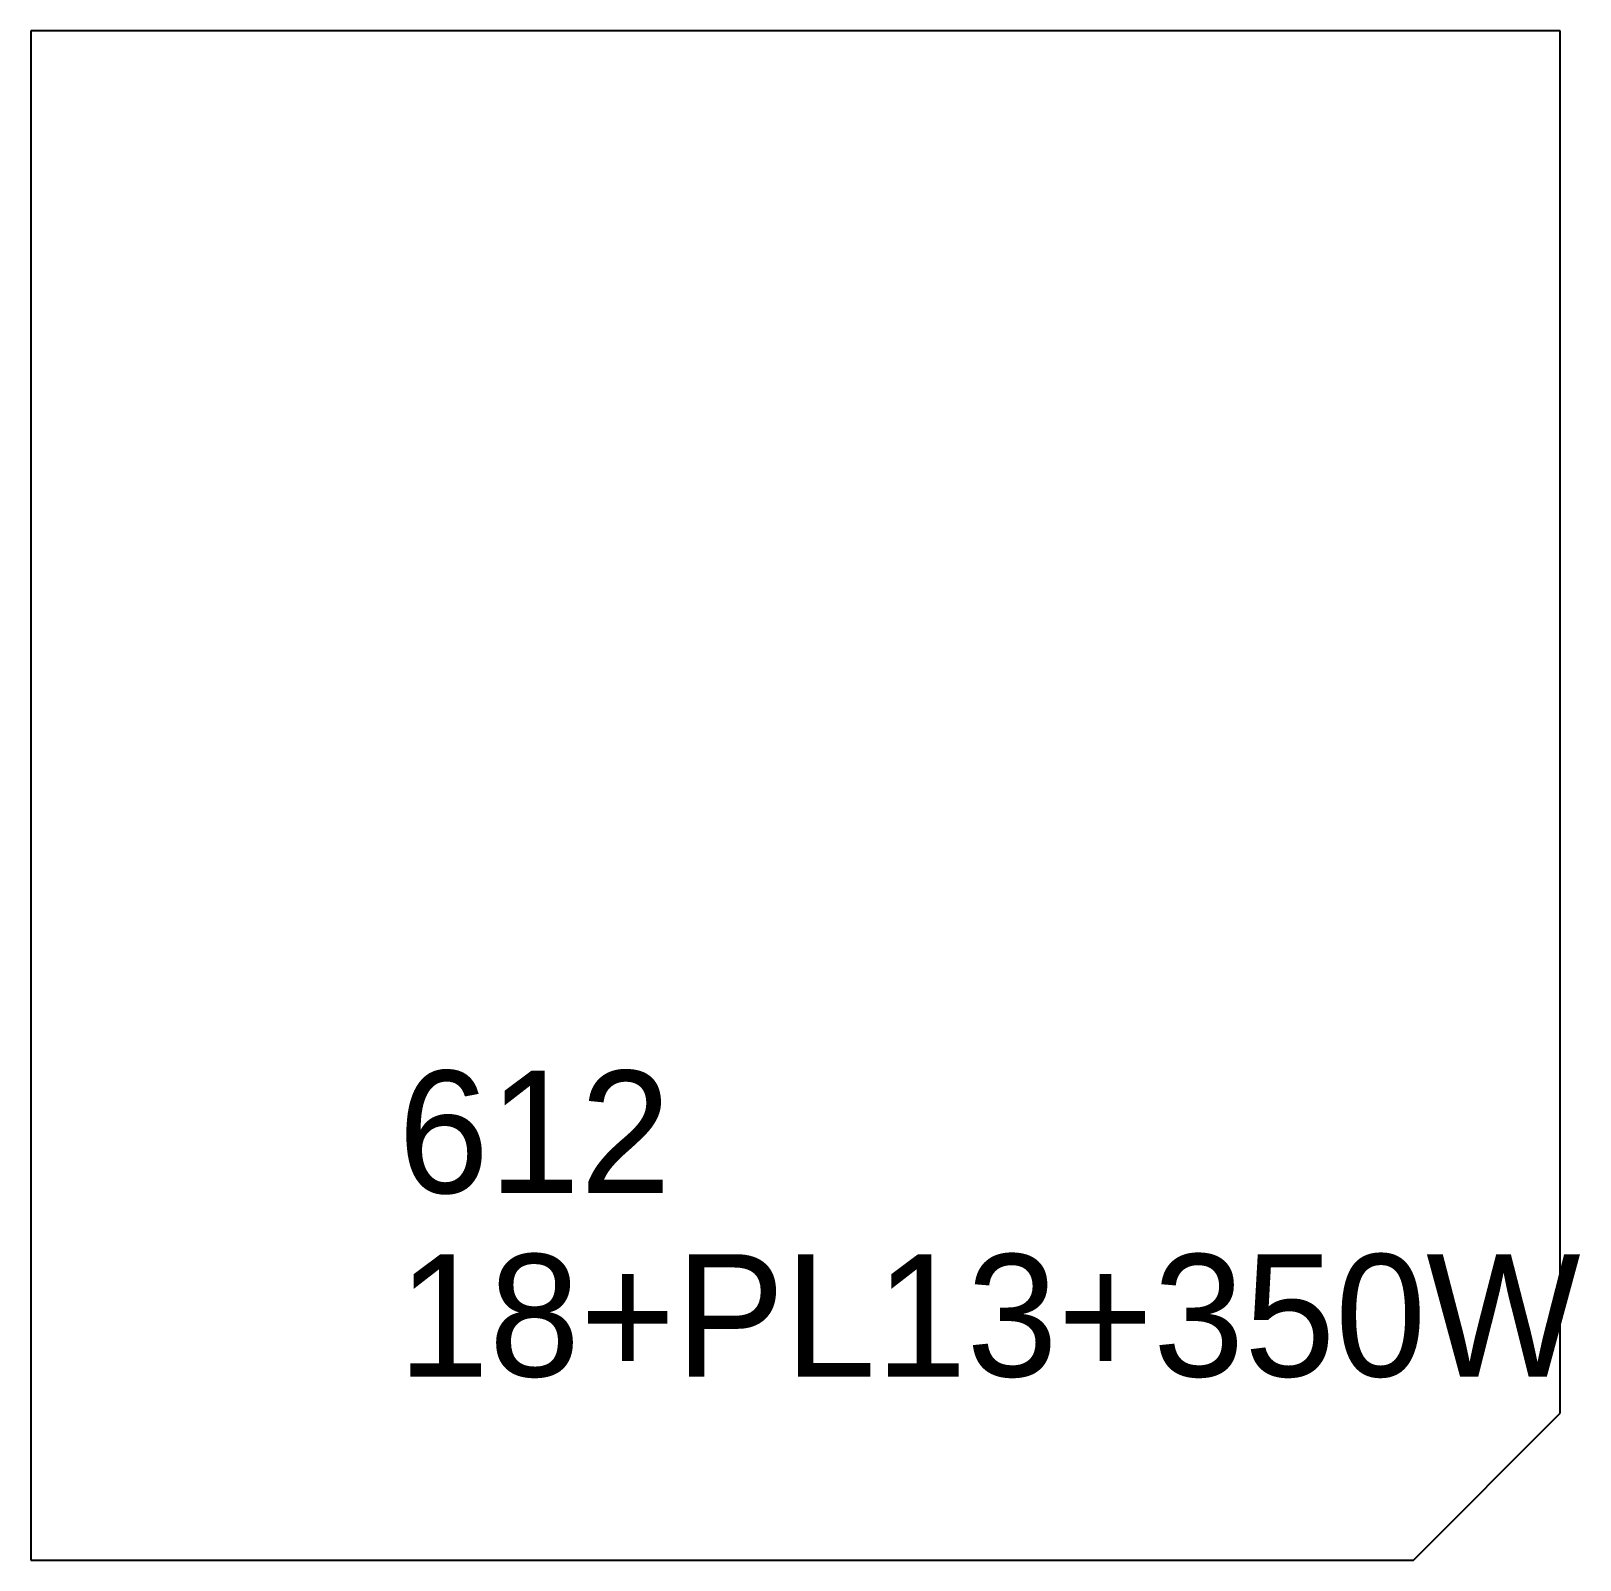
# Model space of a CAD drawing. Extents: x 0 to 127, y 0 to 125.
import ezdxf

# ---------------------------------------------------------------- set-up
doc = ezdxf.new("R2010")
doc.units = 0
for name, color, linetype in [('CUT', 7, 'CONTINUOUS'), ('SCRIBE', 3, 'CONTINUOUS'), ('TEXT', 7, 'CONTINUOUS')]:
    doc.layers.add(name, color=color, linetype=linetype)

msp = doc.modelspace()

# ---------------------------------------------------------------- linework, layer by layer
at = {"layer": 'CUT', "color": 7, "linetype": 'CONTINUOUS'}
for p, q in [((125, 125), (0, 125)), ((0, 125), (0, 0)), ((125, 12), (125, 125)), ((113, 0), (125, 12)), ((0, 0), (113, 0))]:
    msp.add_line(p, q, dxfattribs=at)

# ---------------------------------------------------------------- texts
at = {"layer": 'SCRIBE', "color": 3}
msp.add_text('612', height=10, dxfattribs=at).set_placement((30, 30))
at = {"layer": 'TEXT', "color": 7}
msp.add_text('18+PL13+350W', height=10, dxfattribs=at).set_placement((30, 15))

doc.saveas('drawing.dxf')
